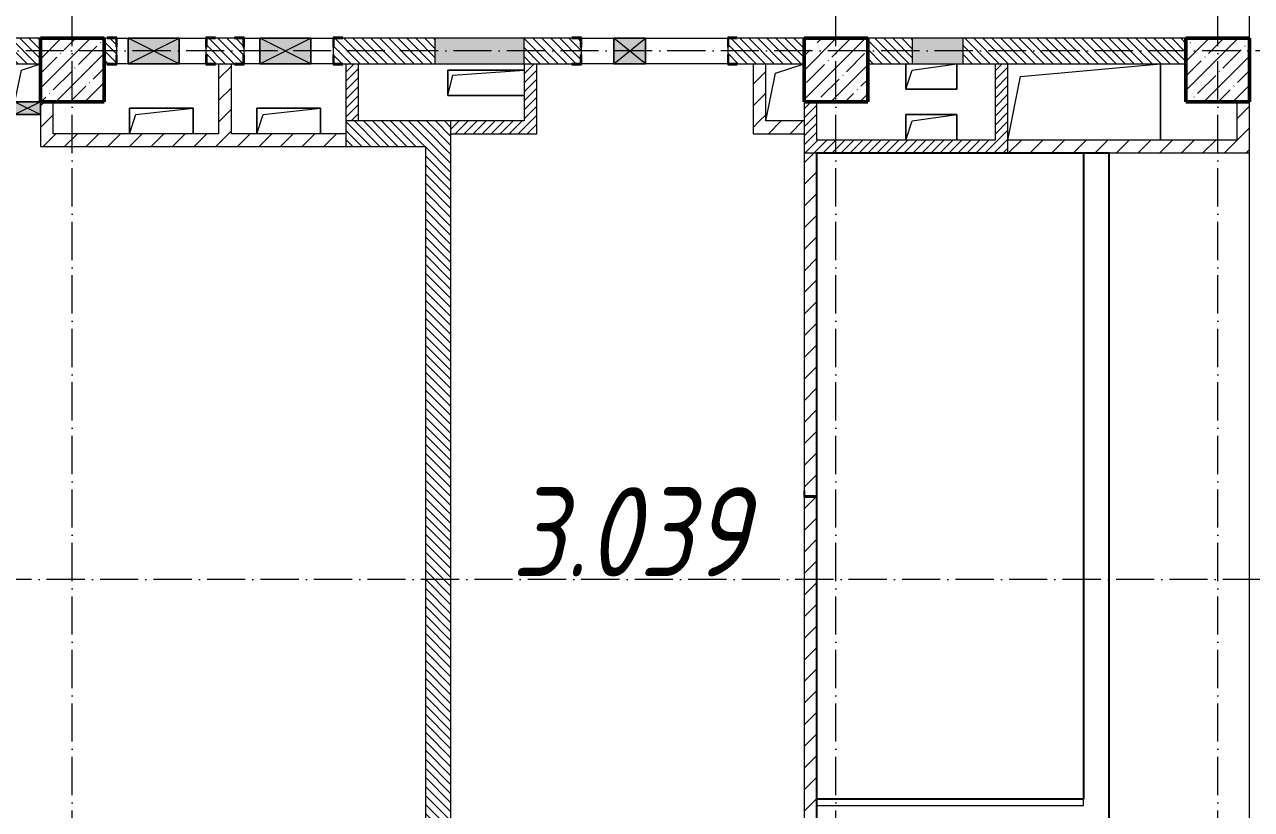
# Model space of a CAD drawing. Header units: millimetres. Extents: x -12989 to 629078, y -109036 to 555275.
# Drawn here: x 312446 to 322086, y -86838 to -80675 of the extents above; entities that cross this region are included whole.
import ezdxf

# ---------------------------------------------------------------- set-up
doc = ezdxf.new("R2010")
doc.units = ezdxf.units.MM
doc.linetypes.add('50_200_ШТРИХ_1Т_ш5_п1_п1_', pattern=[700, 500, -100, 0, -100])
for name, color, linetype, lineweight in [('4 -стяжа', 7, 'Continuous', 30), ('A-DETL-GENF-OTLN', 7, 'Continuous', 9), ('A-FLOR-____-OTLN', 7, 'Continuous', 9), ('A-GENM-____-MCUT', 7, 'Continuous', 25), ('A-GENM-____-OTLN', 7, 'Continuous', 9), ('A-GENM-____-OTLN-1', 7, 'Continuous', 25), ('A-GLAZ-____-OTLN', 7, 'Continuous', 9), ('A-WALL-____-MCUT-3', 7, 'Continuous', 9), ('A-WALL-____-PATT-1', 7, 'Continuous', 9), ('A-WALL-FNSH-MCUT-1', 7, 'Continuous', 9), ('I-WALL-____-OTLN', 7, 'Continuous', 9), ('S-COLS-____-MCUT', 7, 'Continuous', 50), ('S-COLS-____-OTLN', 7, 'Continuous', 9), ('S-GRID-____-OTLN-1', 7, '50_200_ШТРИХ_1Т_ш5_п1_п1_', 9), ('Марки помещений', 7, 'Continuous', 9)]:
    doc.layers.add(name, color=color, linetype=linetype, lineweight=lineweight)
doc.layers.get('4 -стяжа').off()
doc.styles.add('ISOCPEUR_I_2', font='isocpeui.ttf', dxfattribs={"width": 0.85, "height": 2.3})
pattern_1 = [(135, (283770.707, -86863.456), (-35.35534, -35.35534), [])]
pattern_2 = [(45, (283770.71, -86863.46), (-84.8528, 84.8528), [])]
pattern_3 = [(45, (283770.707, -86863.456), (-35.35534, 35.35534), [])]

# ---------------------------------------------------------------- blocks, each defined once
blk = doc.blocks.new('BSC_Колонна _Прямоугольная - 500х500-V73-АР1_План отверстий 3 этажа в осях 1-64_А-ГГ')
at = {"layer": 'S-COLS-____-OTLN'}
h = blk.add_hatch(dxfattribs=at)
h.set_pattern_fill('FP_110', color=256, style=0, pattern_type=2)
h.set_pattern_definition([(45, (-38050, -5831.04), (-114.04925, 114.04925), []), (45, (-37935.95, -5831.04), (-114.04925, 114.04925), [201.613, -40.323, 3.353, -36.97])])
h.paths.add_polyline_path([(-250, -250), (250, -250), (250, 250), (-250, 250)], flags=0)
at = {"layer": 'S-COLS-____-MCUT'}
for p, q in [((250, 250), (-250, 250)), ((-250, 250), (-250, -250)), ((250, -250), (250, 250)), ((-250, -250), (250, -250))]:
    blk.add_line(p, q, dxfattribs=at)
blk = doc.blocks.new('BSC_Колонна _Прямоугольная - 500х500-V75-АР1_План отверстий 3 этажа в осях 1-64_А-ГГ')
at = {"layer": 'S-COLS-____-OTLN'}
h = blk.add_hatch(dxfattribs=at)
h.set_pattern_fill('FP_112', color=256, style=0, pattern_type=2)
h.set_pattern_definition([(45, (-29050, -5831.04), (-114.04925, 114.04925), []), (45, (-28935.95, -5831.04), (-114.04925, 114.04925), [201.613, -40.323, 3.353, -36.97])])
h.paths.add_polyline_path([(-250, -250), (250, -250), (250, 250), (-250, 250)], flags=0)
at = {"layer": 'S-COLS-____-MCUT'}
for p, q in [((250, 250), (-250, 250)), ((-250, 250), (-250, -250)), ((250, -250), (250, 250)), ((-250, -250), (250, -250))]:
    blk.add_line(p, q, dxfattribs=at)
blk = doc.blocks.new('BSC_Колонна _Прямоугольная - 500х500-V114-АР1_План отверстий 3 этажа в осях 1-64_А-ГГ')
at = {"layer": 'S-COLS-____-OTLN'}
h = blk.add_hatch(dxfattribs=at)
h.set_pattern_fill('FP_137', color=256, style=0, pattern_type=2)
h.set_pattern_definition([(45, (-35050, -5831.04), (-114.04925, 114.04925), []), (45, (-34935.95, -5831.04), (-114.04925, 114.04925), [201.613, -40.323, 3.353, -36.97])])
h.paths.add_polyline_path([(-250, -250), (250, -250), (250, 250), (-250, 250)], flags=0)
at = {"layer": 'S-COLS-____-MCUT'}
for p, q in [((250, 250), (-250, 250)), ((-250, 250), (-250, -250)), ((250, -250), (250, 250)), ((-250, -250), (250, -250))]:
    blk.add_line(p, q, dxfattribs=at)
blk = doc.blocks.new('154_Фахверк_СКБ_Швеллер - Тип_100_3550-28487752-АР1_План отверстий 3 этажа в осях 1-64_А-ГГ')
at = {"layer": 'A-GENM-____-MCUT'}
for p, q in [((175, 50), (125, 50)), ((125, 50), (125, -50)), ((128, 47), (175, 47)), ((128, -47), (128, 47)), ((175, 47), (175, 50)), ((125, -50), (175, -50)), ((175, -47), (128, -47)), ((175, -50), (175, -47))]:
    blk.add_line(p, q, dxfattribs=at)
blk = doc.blocks.new('Фахверк_СКБ_Уголок - 200_3960_зеркало-28268689-АР1_План отверстий 3 этажа в осях 1-64_А-ГГ')
at = {"layer": 'A-GENM-____-MCUT'}
for p, q in [((200, 156), (125, 156)), ((125, 156), (125, 81)), ((131, 81), (131, 150)), ((131, 150), (200, 150)), ((200, 150), (200, 156)), ((125, 81), (131, 81)), ((131, 19), (125, 19)), ((125, 19), (125, -56)), ((131, -50), (131, 19)), ((125, -56), (200, -56)), ((200, -50), (131, -50)), ((200, -56), (200, -50))]:
    blk.add_line(p, q, dxfattribs=at)
blk = doc.blocks.new('Фахверк_СКБ_Уголок - 200_3960-28268576-АР1_План отверстий 3 этажа в осях 1-64_А-ГГ')
at = {"layer": 'A-GENM-____-MCUT'}
for p, q in [((200, 156), (125, 156)), ((125, 156), (125, 81)), ((131, 81), (131, 150)), ((131, 150), (200, 150)), ((200, 150), (200, 156)), ((125, 81), (131, 81)), ((131, 19), (125, 19)), ((125, 19), (125, -56)), ((131, -50), (131, 19)), ((125, -56), (200, -56)), ((200, -50), (131, -50)), ((200, -56), (200, -50))]:
    blk.add_line(p, q, dxfattribs=at)
blk = doc.blocks.new('154_Стойка_СКБ_Уголок - СМ-2180_200-28268025-АР1_План отверстий 3 этажа в осях 1-64_А-ГГ')
at = {"layer": 'A-GENM-____-MCUT'}
for p, q in [((125, 156), (125, 81)), ((200, 156), (125, 156)), ((131, 81), (131, 150)), ((131, 150), (200, 150)), ((200, 150), (200, 156)), ((125, 81), (131, 81)), ((131, 19), (125, 19)), ((125, 19), (125, -56)), ((131, -50), (131, 19)), ((125, -56), (200, -56)), ((200, -50), (131, -50)), ((200, -56), (200, -50))]:
    blk.add_line(p, q, dxfattribs=at)
blk = doc.blocks.new('AR_Отверстие Ниша - Лючок-36918011-АР1_План отверстий 3 этажа в осях 1-64_А-ГГ')
at = {"layer": 'A-GLAZ-____-OTLN'}
blk.add_hatch(color=256, dxfattribs=at).paths.add_polyline_path([(350, 100), (-350, 100), (-350, -100), (350, -100)], flags=0)
for p, q in [((350, 100), (-350, 100)), ((-350, 100), (-350, -100)), ((350, -100), (350, 100)), ((-350, -100), (350, -100))]:
    blk.add_line(p, q, dxfattribs=at)
blk = doc.blocks.new('AR_Отверстие Ниша - Лючок-32404336-АР1_План отверстий 3 этажа в осях 1-64_А-ГГ')
at = {"layer": 'A-GLAZ-____-OTLN'}
blk.add_hatch(color=256, dxfattribs=at).paths.add_polyline_path([(-200, 100), (-200, -100), (200, -100), (200, 100)], flags=0)
for p, q in [((200, 100), (-200, 100)), ((-200, 100), (-200, -100)), ((200, -100), (200, 100)), ((-200, -100), (200, -100))]:
    blk.add_line(p, q, dxfattribs=at)
blk = doc.blocks.new('AR_Отверстие прямоугольное _в плите_ - AR_Отверстие прямоугольное _в плите_-V167-АР1_План отверстий 3 этажа в осях 1-64_А-ГГ')
at = {"layer": 'A-GENM-____-OTLN'}
for p, q in [((250, 100), (-250, 100)), ((-250, 100), (-250, -100)), ((-200, 50), (250, 100)), ((250, -100), (250, 100)), ((-250, -100), (-200, 50))]:
    blk.add_line(p, q, dxfattribs=at)
blk = doc.blocks.new('AR_Отверстие прямоугольное _в плите_ - AR_Отверстие прямоугольное _в плите_-30459223-АР1_План отверстий 3 этажа в осях 1-64_А-ГГ')
at = {"layer": 'A-GENM-____-OTLN'}
for p, q in [((-200, 100), (-200, -100)), ((-150, 50), (200, 100)), ((200, -100), (200, 100)), ((-200, -100), (-150, 50)), ((-200, -100), (200, -100))]:
    blk.add_line(p, q, dxfattribs=at)
blk = doc.blocks.new('AR_Отверстие прямоугольное _в плите_ - AR_Отверстие прямоугольное _в плите_-V173-АР1_План отверстий 3 этажа в осях 1-64_А-ГГ')
at = {"layer": 'A-GENM-____-OTLN'}
for p, q in [((300, 100), (-300, 100)), ((-300, 100), (-300, -100)), ((-260, 60), (300, 100)), ((-300, -100), (-260, 60)), ((-300, -100), (300, -100))]:
    blk.add_line(p, q, dxfattribs=at)
blk = doc.blocks.new('AR_Отверстие прямоугольное _в плите_ - AR_Отверстие прямоугольное _в плите_-V190-АР1_План отверстий 3 этажа в осях 1-64_А-ГГ')
at = {"layer": 'A-GENM-____-OTLN'}
for p, q in [((-100, 150), (-100, -150)), ((-100, -150), (-50, 100)), ((-50, 100), (100, 150))]:
    blk.add_line(p, q, dxfattribs=at)
blk = doc.blocks.new('AR_Отверстие прямоугольное _в плите_ - AR_Отверстие прямоугольное _в плите_-V191-АР1_План отверстий 3 этажа в осях 1-64_А-ГГ')
at = {"layer": 'A-GENM-____-OTLN'}
for p, q in [((200, 100), (-200, 100)), ((-200, 100), (-200, -100)), ((-150, 50), (200, 100)), ((200, -100), (200, 100)), ((-200, -100), (-150, 50))]:
    blk.add_line(p, q, dxfattribs=at)
blk = doc.blocks.new('AR_Отверстие прямоугольное _в плите_ - AR_Отверстие прямоугольное _в плите_-V196-АР1_План отверстий 3 этажа в осях 1-64_А-ГГ')
at = {"layer": 'A-GENM-____-OTLN'}
for p, q in [((-75, 150), (150, 225)), ((-150, -225), (-75, 150))]:
    blk.add_line(p, q, dxfattribs=at)
blk = doc.blocks.new('AR_Отверстие прямоугольное _в плите_ - AR_Отверстие прямоугольное _в плите_-V205-АР1_План отверстий 3 этажа в осях 1-64_А-ГГ')
at = {"layer": 'A-GENM-____-OTLN'}
for p, q in [((-500, 200), (600, 300)), ((600, -300), (600, 300)), ((-600, -300), (-500, 200))]:
    blk.add_line(p, q, dxfattribs=at)
blk = doc.blocks.new('AR_Отверстие прямоугольное _в стене_ - AR_Отверстие прямоугольное _в стене__ЭОМ-36415860-АР1_План отверстий 3 этажа в осях 1-64_А-ГГ')
at = {"layer": 'A-GLAZ-____-OTLN'}
blk.add_hatch(color=256, dxfattribs=at).paths.add_polyline_path([(200, 100), (-200, 100), (-200, -100), (200, -100)], flags=0)
at = {"layer": 'A-DETL-GENF-OTLN'}
for p, q in [((-200, -100), (-200, 100)), ((-200, 100), (200, 100)), ((200, 100), (-200, -100)), ((-200, 100), (200, -100)), ((200, 100), (-200, 100)), ((-200, 100), (-200, -100)), ((200, 100), (200, -100)), ((200, -100), (200, 100)), ((200, -100), (-200, -100)), ((-200, -100), (200, -100))]:
    blk.add_line(p, q, dxfattribs=at)
blk = doc.blocks.new('AR_Отверстие прямоугольное _в стене_ - AR_Отверстие прямоугольное _в стене__ЭОМ-36419344-АР1_План отверстий 3 этажа в осях 1-64_А-ГГ')
at = {"layer": 'A-GLAZ-____-OTLN'}
blk.add_hatch(color=256, dxfattribs=at).paths.add_polyline_path([(200, 100), (-200, 100), (-200, -100), (200, -100), (200, 86.8)], flags=0)
at = {"layer": 'A-DETL-GENF-OTLN'}
for p, q in [((-200, -100), (-200, 100)), ((-200, 100), (200, 100)), ((200, 100), (-200, -100)), ((-200, 100), (200, -100)), ((200, 100), (-200, 100)), ((-200, 100), (-200, -100)), ((200, 100), (200, -100)), ((200, -100), (200, 100)), ((200, -100), (-200, -100)), ((-200, -100), (200, -100))]:
    blk.add_line(p, q, dxfattribs=at)
blk = doc.blocks.new('AR_Отверстие прямоугольное _в стене__БезПР - AR_Отверстие прямоугольное _в стене__БезПР-36427681-АР1_План отверстий 3 этажа в осях 1-64_А-ГГ')
at = {"layer": 'A-GLAZ-____-OTLN'}
blk.add_hatch(color=256, dxfattribs=at).paths.add_polyline_path([(125, 100), (-125, 100), (-125, -100), (125, -100)], flags=0)
at = {"layer": 'A-DETL-GENF-OTLN'}
for p, q in [((-125, -100), (-125, 100)), ((-125, 100), (125, 100)), ((125, 100), (-125, -100)), ((-125, 100), (125, -100)), ((125, 100), (-125, 100)), ((-125, 100), (-125, -100)), ((125, 100), (125, -100)), ((125, -100), (125, 100)), ((125, -100), (-125, -100)), ((-125, -100), (125, -100))]:
    blk.add_line(p, q, dxfattribs=at)
at = {"layer": 'A-GLAZ-____-OTLN'}
blk.add_line((125, 100), (-125, 100), dxfattribs=at)
blk = doc.blocks.new('AR_Отверстие прямоугольное _в стене__БезПР - AR_Отверстие прямоугольное _в стене__БезПР-36899683-АР1_План отверстий 3 этажа в осях 1-64_А-ГГ')
at = {"layer": 'A-GLAZ-____-OTLN'}
blk.add_hatch(color=256, dxfattribs=at).paths.add_polyline_path([(100, -50), (100, 50), (-100, 50), (-100, -50)], flags=0)
at = {"layer": 'A-DETL-GENF-OTLN'}
for p, q in [((-100, -50), (-100, 50)), ((-100, 50), (100, 50)), ((100, 50), (-100, -50)), ((-100, 50), (100, -50)), ((100, 50), (-100, 50)), ((-100, 50), (-100, -50)), ((100, 50), (100, -50)), ((100, -50), (100, 50)), ((100, -50), (-100, -50)), ((-100, -50), (100, -50))]:
    blk.add_line(p, q, dxfattribs=at)
blk = doc.blocks.new('3эт')
at = {"layer": 'S-GRID-____-OTLN-1', "color": 251, "ltscale": 0.6, "true_color": 0x636466}
for p, q in [((312820.7, -91346.1), (312820.7, -76712.9)), ((318820.7, -91346.1), (318820.7, -76712.9)), ((321820.7, -91346.1), (321820.7, -76712.9)), ((374089.5, -80882.4), (279101.9, -80882.4)), ((387697.2, -85032.4), (279101.9, -85032.4))]:
    blk.add_line(p, q, dxfattribs=at)

msp = doc.modelspace()

# ---------------------------------------------------------------- hatches: boundary and pattern name
at = {"layer": 'A-WALL-____-PATT-1'}
h = msp.add_hatch(dxfattribs=at)
h.set_pattern_fill('FP_6', color=256, style=0, pattern_type=2)
h.set_pattern_definition(pattern_1)
h.paths.add_polyline_path([(312570.7074, -80982.4142), (312570.7074, -80782.4142), (310070.7074, -80782.4142), (310070.7074, -80982.4142), (312036.4591, -80982.4142)], flags=0)
h = msp.add_hatch(dxfattribs=at)
h.set_pattern_fill('FP_6', color=256, style=0, pattern_type=2)
h.set_pattern_definition(pattern_1)
h.paths.add_polyline_path([(318045.7074, -80982.4142), (318570.7074, -80982.4142), (318570.7074, -80782.4142), (317976.7074, -80782.4142), (317976.7074, -80851.4142), (317970.7074, -80851.4142), (317970.7074, -80913.4142), (317976.7074, -80913.4142), (317976.7074, -80982.4142)], flags=0)
h.paths.add_polyline_path([(316745.7074, -80982.4142), (316814.7074, -80982.4142), (316814.7074, -80913.4142), (316820.7074, -80913.4142), (316820.7074, -80851.4142), (316814.7074, -80851.4142), (316814.7074, -80782.4142), (316370.7074, -80782.4142), (316370.7074, -80982.4142)], flags=0)
h.paths.add_polyline_path([(315670.7074, -80982.4142), (315670.7074, -80782.4142), (314876.7074, -80782.4142), (314876.7074, -80851.4142), (314870.7074, -80851.4142), (314870.7074, -80913.4142), (314876.7074, -80913.4142), (314876.7074, -80982.4142), (315571.3877, -80982.4142)], flags=0)
h.paths.add_polyline_path([(313945.7074, -80982.4142), (314164.7074, -80982.4142), (314164.7074, -80913.4142), (314170.7074, -80913.4142), (314170.7074, -80851.4142), (314164.7074, -80851.4142), (314164.7074, -80782.4142), (313876.7074, -80782.4142), (313876.7074, -80851.4142), (313870.7074, -80851.4142), (313870.7074, -80913.4142), (313876.7074, -80913.4142), (313876.7074, -80982.4142)], flags=0)
h.paths.add_polyline_path([(313070.7074, -80982.4142), (313164.7074, -80982.4142), (313164.7074, -80913.4142), (313170.7074, -80913.4142), (313170.7074, -80851.4142), (313164.7074, -80851.4142), (313164.7074, -80782.4142), (313070.7074, -80782.4142), (313070.7074, -80888.4142)], flags=0)
h = msp.add_hatch(dxfattribs=at)
h.set_pattern_fill('FP_6', color=256, style=0, pattern_type=2)
h.set_pattern_definition(pattern_1)
h.paths.add_polyline_path([(321570.7074, -80982.4142), (321570.7074, -80782.4142), (319820.7074, -80782.4142), (319820.7074, -80982.4142), (320873.7806, -80982.4142)], flags=0)
h.paths.add_polyline_path([(319106.3163, -80982.4142), (319420.7074, -80982.4142), (319420.7074, -80782.4142), (319070.7074, -80782.4142), (319070.7074, -80982.4142)], flags=0)
h = msp.add_hatch(dxfattribs=at)
h.set_pattern_fill('FP_4', color=256, style=0, pattern_type=2)
h.set_pattern_definition(pattern_2)
h.paths.add_polyline_path([(314070.7074, -81532.4142), (314070.7074, -80982.4142), (313970.7074, -80982.4142), (313970.7074, -81532.4142)], flags=0)
h = msp.add_hatch(dxfattribs=at)
h.set_pattern_fill('FP_5', color=256, style=0, pattern_type=2)
h.set_pattern_definition(pattern_3)
h.paths.add_polyline_path([(315070.7074, -81432.4142), (315070.7074, -80982.4142), (314970.7074, -80982.4142), (314970.7074, -81432.4142)], flags=0)
h = msp.add_hatch(dxfattribs=at)
h.set_pattern_fill('FP_5', color=256, style=0, pattern_type=2)
h.set_pattern_definition(pattern_3)
h.paths.add_polyline_path([(316470.7074, -81532.4142), (316470.7074, -80982.4142), (316370.7074, -80982.4142), (316370.7074, -81532.4142)], flags=0)
h = msp.add_hatch(dxfattribs=at)
h.set_pattern_fill('FP_4', color=256, style=0, pattern_type=2)
h.set_pattern_definition(pattern_2)
h.paths.add_polyline_path([(318270.7074, -81432.4142), (318270.7074, -80982.4142), (318170.7074, -80982.4142), (318170.7074, -81432.4142)], flags=0)
h = msp.add_hatch(dxfattribs=at)
h.set_pattern_fill('FP_5', color=256, style=0, pattern_type=2)
h.set_pattern_definition(pattern_3)
h.paths.add_polyline_path([(320170.7074, -81582.4142), (320170.7074, -80982.4142), (320070.7074, -80982.4142), (320070.7074, -81582.4142)], flags=0)
h = msp.add_hatch(dxfattribs=at)
h.set_pattern_fill('FP_4', color=256, style=0, pattern_type=2)
h.set_pattern_definition(pattern_2)
h.paths.add_polyline_path([(312670.7074, -81532.4142), (312670.7074, -81282.4142), (312570.7074, -81282.4142), (312570.7074, -81532.4142)], flags=0)
h = msp.add_hatch(dxfattribs=at)
h.set_pattern_fill('FP_5', color=256, style=0, pattern_type=2)
h.set_pattern_definition(pattern_3)
h.paths.add_polyline_path([(318670.7074, -81682.4142), (318670.7074, -81282.4142), (318570.7074, -81282.4142), (318570.7074, -81682.4142)], flags=0)
h = msp.add_hatch(dxfattribs=at)
h.set_pattern_fill('FP_4', color=256, style=0, pattern_type=2)
h.set_pattern_definition(pattern_2)
h.paths.add_polyline_path([(322070.7074, -81682.4142), (322070.7074, -81282.4142), (321970.7074, -81282.4142), (321970.7074, -81682.4142)], flags=0)
h = msp.add_hatch(dxfattribs=at)
h.set_pattern_fill('FP_6', color=256, style=0, pattern_type=2)
h.set_pattern_definition(pattern_1)
h.paths.add_polyline_path([(315595.7074, -81632.4142), (315595.7074, -81432.4142), (314970.7074, -81432.4142), (314970.7074, -81632.4142), (315571.3877, -81632.4142)], flags=0)
h = msp.add_hatch(dxfattribs=at)
h.set_pattern_fill('FP_6', color=256, style=0, pattern_type=2)
h.set_pattern_definition(pattern_1)
h.paths.add_polyline_path([(315795.7074, -88532.4142), (315795.7074, -81432.4142), (315595.7074, -81432.4142), (315595.7074, -88526.4142), (315645.7074, -88526.4142), (315645.7074, -88532.4142)], flags=0)
h = msp.add_hatch(dxfattribs=at)
h.set_pattern_fill('FP_5', color=256, style=0, pattern_type=2)
h.set_pattern_definition(pattern_3)
h.paths.add_polyline_path([(316370.7074, -81532.4142), (316370.7074, -81432.4142), (315795.7074, -81432.4142), (315795.7074, -81532.4142)], flags=0)
h = msp.add_hatch(dxfattribs=at)
h.set_pattern_fill('FP_4', color=256, style=0, pattern_type=2)
h.set_pattern_definition(pattern_2)
h.paths.add_polyline_path([(318570.7074, -81532.4142), (318570.7074, -81432.4142), (318170.7074, -81432.4142), (318170.7074, -81532.4142)], flags=0)
h = msp.add_hatch(dxfattribs=at)
h.set_pattern_fill('FP_4', color=256, style=0, pattern_type=2)
h.set_pattern_definition(pattern_2)
h.paths.add_polyline_path([(313803.9234, -81632.4142), (314970.7074, -81632.4142), (314970.7074, -81532.4142), (312570.7074, -81532.4142), (312570.7074, -81632.4142)], flags=0)
h = msp.add_hatch(dxfattribs=at)
h.set_pattern_fill('FP_5', color=256, style=0, pattern_type=2)
h.set_pattern_definition(pattern_3)
h.paths.add_polyline_path([(320170.7074, -81682.4142), (320170.7074, -81582.4142), (318670.7074, -81582.4142), (318670.7074, -81682.4142), (319106.3163, -81682.4142)], flags=0)
h = msp.add_hatch(dxfattribs=at)
h.set_pattern_fill('FP_4', color=256, style=0, pattern_type=2)
h.set_pattern_definition(pattern_2)
h.paths.add_polyline_path([(321970.7074, -81682.4142), (321970.7074, -81582.4142), (320170.7074, -81582.4142), (320170.7074, -81682.4142), (320873.7806, -81682.4142)], flags=0)
h = msp.add_hatch(dxfattribs=at)
h.set_pattern_fill('FP_4', color=256, style=0, pattern_type=2)
h.set_pattern_definition(pattern_2)
h.paths.add_polyline_path([(318573.7074, -88282.4142), (318667.7074, -88282.4142), (318667.7074, -88235.4142), (318573.7074, -88235.4142)], flags=0)
h.paths.add_polyline_path([(318663.1074, -87077.9142), (318663.1074, -87036.4142), (318670.7074, -87036.4142), (318670.7074, -84382.4142), (318570.7074, -84382.4142), (318571.5593, -87036.4142), (318578.3074, -87036.4142), (318578.3074, -87077.9142)], flags=0)
h.paths.add_polyline_path([(318667.7074, -84379.4142), (318667.7074, -84332.4142), (318670.7074, -84332.4142), (318670.7074, -81682.4142), (318570.7074, -81682.4142), (318570.7074, -84332.4142), (318573.7074, -84332.4142), (318573.7074, -84379.4142), (318620.763, -84379.4142)], flags=0)

# ---------------------------------------------------------------- linework, layer by layer
for points in [[(320965.7074, -87007.4141), (318670.7074, -87007.4141), (318670.7074, -81682.4142), (320965.7074, -81682.4142)], [(320765.7074, -86756.7257), (318670.7074, -86756.7257), (318670.7074, -81682.4142), (320765.7074, -81682.4142)]]:
    msp.add_lwpolyline(points, close=True)
at = {"layer": 'A-FLOR-____-OTLN'}
for p, q in [((322070.7074, -80782.4142), (322070.7074, -77882.4142)), ((315770.7074, -81032.4142), (316370.7074, -81032.4142)), ((315770.7074, -81232.4142), (315770.7074, -81032.4142)), ((319370.7074, -81182.4142), (319370.7074, -80982.4142)), ((319770.7074, -80982.4142), (319770.7074, -81182.4142)), ((321370.7074, -80982.4142), (321370.7074, -81582.4142)), ((316370.7074, -81232.4142), (315770.7074, -81232.4142)), ((319770.7074, -81182.4142), (319370.7074, -81182.4142)), ((313270.7074, -81332.4142), (313770.7074, -81332.4142)), ((313270.7074, -81532.4142), (313270.7074, -81332.4142)), ((313770.7074, -81332.4142), (313770.7074, -81532.4142)), ((314270.7074, -81332.4142), (314770.7074, -81332.4142)), ((314270.7074, -81532.4142), (314270.7074, -81332.4142)), ((314770.7074, -81332.4142), (314770.7074, -81532.4142)), ((319370.7074, -81382.4142), (319770.7074, -81382.4142)), ((319370.7074, -81582.4142), (319370.7074, -81382.4142)), ((319770.7074, -81382.4142), (319770.7074, -81582.4142)), ((322070.7074, -88282.4142), (322070.7074, -81682.4142))]:
    msp.add_line(p, q, dxfattribs=at)
at = {"layer": 'A-WALL-____-MCUT-3'}
for p, q in [((312570.7074, -80782.4142), (310070.7074, -80782.4142)), ((313095.7074, -80782.4142), (313070.7074, -80782.4142)), ((314095.7074, -80782.4142), (313945.7074, -80782.4142)), ((315670.7074, -80782.4142), (314945.7074, -80782.4142)), ((316745.7074, -80782.4142), (316370.7074, -80782.4142)), ((318570.7074, -80782.4142), (318045.7074, -80782.4142)), ((319420.7074, -80782.4142), (319070.7074, -80782.4142)), ((321570.7074, -80782.4142), (319820.7074, -80782.4142)), ((313170.7074, -80913.4142), (313170.7074, -80851.4142)), ((313870.7074, -80851.4142), (313870.7074, -80913.4142)), ((314170.7074, -80913.4142), (314170.7074, -80851.4142)), ((314870.7074, -80851.4142), (314870.7074, -80913.4142)), ((316820.7074, -80913.4142), (316820.7074, -80851.4142)), ((317970.7074, -80851.4142), (317970.7074, -80913.4142)), ((310070.7074, -80982.4142), (312570.7074, -80982.4142)), ((313070.7074, -80982.4142), (313095.7074, -80982.4142)), ((313945.7074, -80982.4142), (314095.7074, -80982.4142)), ((314945.7074, -80982.4142), (315670.7074, -80982.4142)), ((316370.7074, -80982.4142), (316745.7074, -80982.4142)), ((318045.7074, -80982.4142), (318570.7074, -80982.4142)), ((319070.7074, -80982.4142), (319420.7074, -80982.4142)), ((319820.7074, -80982.4142), (321570.7074, -80982.4142)), ((315795.7074, -81432.4142), (314970.7074, -81432.4142)), ((314970.7074, -81432.4142), (314970.7074, -81632.4142)), ((315795.7074, -88532.4142), (315795.7074, -81432.4142)), ((314970.7074, -81632.4142), (315595.7074, -81632.4142)), ((315595.7074, -81632.4142), (315595.7074, -88526.4142))]:
    msp.add_line(p, q, dxfattribs=at)
at = {"layer": 'A-WALL-FNSH-MCUT-1'}
for p, q in [((313970.7074, -80982.4142), (313970.7074, -81532.4142)), ((314070.7074, -81532.4142), (314070.7074, -80982.4142)), ((314970.7074, -80982.4142), (314970.7074, -81432.4142)), ((315070.7074, -81432.4142), (315070.7074, -80982.4142)), ((316370.7074, -80982.4142), (316370.7074, -81432.4142)), ((316470.7074, -81532.4142), (316470.7074, -80982.4142)), ((318170.7074, -80982.4142), (318170.7074, -81532.4142)), ((318270.7074, -81432.4142), (318270.7074, -80982.4142)), ((320070.7074, -80982.4142), (320070.7074, -81582.4142)), ((320170.7074, -81682.4142), (320170.7074, -80982.4142)), ((312670.7074, -81532.4142), (312670.7074, -81282.4142)), ((318570.7074, -81282.4142), (318570.7074, -84332.4142)), ((318670.7074, -81582.4142), (318670.7074, -81282.4142)), ((321970.7074, -81282.4142), (321970.7074, -81582.4142)), ((322070.7074, -81682.4142), (322070.7074, -81282.4142)), ((312570.7074, -81382.4142), (312570.7074, -81632.4142)), ((316370.7074, -81432.4142), (315795.7074, -81432.4142)), ((318570.7074, -81432.4142), (318270.7074, -81432.4142)), ((313970.7074, -81532.4142), (312670.7074, -81532.4142)), ((314970.7074, -81532.4142), (314070.7074, -81532.4142)), ((315795.7074, -81532.4142), (316470.7074, -81532.4142)), ((318170.7074, -81532.4142), (318570.7074, -81532.4142)), ((312570.7074, -81632.4142), (314970.7074, -81632.4142)), ((320070.7074, -81582.4142), (318670.7074, -81582.4142)), ((321970.7074, -81582.4142), (320170.7074, -81582.4142)), ((318570.7074, -81682.4142), (322070.7074, -81682.4142)), ((318670.7074, -84332.4142), (318670.7074, -81682.4142)), ((318570.7074, -84382.4142), (318570.7074, -87036.4142)), ((318670.7074, -87036.4142), (318670.7074, -84382.4142))]:
    msp.add_line(p, q, dxfattribs=at)
at = {"layer": 'I-WALL-____-OTLN'}
for p, q in [((313170.7074, -80782.4142), (313260.7074, -80782.4142)), ((313660.7074, -80782.4142), (313870.7074, -80782.4142)), ((314170.7074, -80782.4142), (314295.7074, -80782.4142)), ((314695.7074, -80782.4142), (314870.7074, -80782.4142)), ((316820.7074, -80782.4142), (317075.7074, -80782.4142)), ((317325.7074, -80782.4142), (317970.7074, -80782.4142)), ((313260.7074, -80982.4142), (313170.7074, -80982.4142)), ((313870.7074, -80982.4142), (313660.7074, -80982.4142)), ((314295.7074, -80982.4142), (314170.7074, -80982.4142)), ((314870.7074, -80982.4142), (314695.7074, -80982.4142)), ((317075.7074, -80982.4142), (316820.7074, -80982.4142)), ((317970.7074, -80982.4142), (317325.7074, -80982.4142)), ((320765.7074, -86807.4141), (320765.7074, -81682.4142)), ((320965.7074, -81682.4142), (320965.7074, -87007.4141)), ((318670.7074, -86807.4141), (320765.7074, -86807.4141))]:
    msp.add_line(p, q, dxfattribs=at)

# ---------------------------------------------------------------- block references
at = {"layer": '4 -стяжа'}
msp.add_blockref('3эт', (0, 0), dxfattribs=at)
at = {"layer": 'A-GENM-____-OTLN'}
for name, p in [('AR_Отверстие прямоугольное _в плите_ - AR_Отверстие прямоугольное _в плите_-V190-АР1_План отверстий 3 этажа в осях 1-64_А-ГГ', (312470.7074, -81132.4142)), ('AR_Отверстие прямоугольное _в плите_ - AR_Отверстие прямоугольное _в плите_-V173-АР1_План отверстий 3 этажа в осях 1-64_А-ГГ', (316070.7074, -81132.4142)), ('AR_Отверстие прямоугольное _в плите_ - AR_Отверстие прямоугольное _в плите_-V196-АР1_План отверстий 3 этажа в осях 1-64_А-ГГ', (318420.7074, -81207.4142)), ('AR_Отверстие прямоугольное _в плите_ - AR_Отверстие прямоугольное _в плите_-30459223-АР1_План отверстий 3 этажа в осях 1-64_А-ГГ', (319570.7074, -81082.4142)), ('AR_Отверстие прямоугольное _в плите_ - AR_Отверстие прямоугольное _в плите_-V205-АР1_План отверстий 3 этажа в осях 1-64_А-ГГ', (320770.7074, -81282.4142)), ('AR_Отверстие прямоугольное _в плите_ - AR_Отверстие прямоугольное _в плите_-V167-АР1_План отверстий 3 этажа в осях 1-64_А-ГГ', (313520.7074, -81432.4142)), ('AR_Отверстие прямоугольное _в плите_ - AR_Отверстие прямоугольное _в плите_-V167-АР1_План отверстий 3 этажа в осях 1-64_А-ГГ', (314520.7074, -81432.4142)), ('AR_Отверстие прямоугольное _в плите_ - AR_Отверстие прямоугольное _в плите_-V191-АР1_План отверстий 3 этажа в осях 1-64_А-ГГ', (319570.7074, -81482.4142))]:
    msp.add_blockref(name, p, dxfattribs=at)
at = {"layer": 'A-GENM-____-OTLN-1'}
for name, p, rotation in [('Фахверк_СКБ_Уголок - 200_3960_зеркало-28268689-АР1_План отверстий 3 этажа в осях 1-64_А-ГГ', (313295.7074, -80832.4142), 180), ('Фахверк_СКБ_Уголок - 200_3960_зеркало-28268689-АР1_План отверстий 3 этажа в осях 1-64_А-ГГ', (314295.7074, -80832.4142), 180), ('154_Стойка_СКБ_Уголок - СМ-2180_200-28268025-АР1_План отверстий 3 этажа в осях 1-64_А-ГГ', (316945.7074, -80832.4142), 180), ('154_Фахверк_СКБ_Швеллер - Тип_100_3550-28487752-АР1_План отверстий 3 этажа в осях 1-64_А-ГГ', (318620.7074, -84507.4142), 89.99999999999991)]:
    msp.add_blockref(name, p, dxfattribs=dict(at, rotation=rotation))
for name, p in [('Фахверк_СКБ_Уголок - 200_3960-28268576-АР1_План отверстий 3 этажа в осях 1-64_А-ГГ', (313745.7074, -80932.4142)), ('154_Стойка_СКБ_Уголок - СМ-2180_200-28268025-АР1_План отверстий 3 этажа в осях 1-64_А-ГГ', (314745.7074, -80932.4142)), ('154_Стойка_СКБ_Уголок - СМ-2180_200-28268025-АР1_План отверстий 3 этажа в осях 1-64_А-ГГ', (317845.7074, -80932.4142))]:
    msp.add_blockref(name, p, dxfattribs=at)
at = {"layer": 'A-GLAZ-____-OTLN', "rotation": 180}
for name, p in [('AR_Отверстие прямоугольное _в стене_ - AR_Отверстие прямоугольное _в стене__ЭОМ-36415860-АР1_План отверстий 3 этажа в осях 1-64_А-ГГ', (313460.7074, -80882.4142)), ('AR_Отверстие прямоугольное _в стене_ - AR_Отверстие прямоугольное _в стене__ЭОМ-36419344-АР1_План отверстий 3 этажа в осях 1-64_А-ГГ', (314495.7074, -80882.4142)), ('AR_Отверстие Ниша - Лючок-36918011-АР1_План отверстий 3 этажа в осях 1-64_А-ГГ', (316020.7074, -80882.4142)), ('AR_Отверстие прямоугольное _в стене__БезПР - AR_Отверстие прямоугольное _в стене__БезПР-36427681-АР1_План отверстий 3 этажа в осях 1-64_А-ГГ', (317200.7074, -80882.4142)), ('AR_Отверстие Ниша - Лючок-32404336-АР1_План отверстий 3 этажа в осях 1-64_А-ГГ', (319620.7074, -80882.4142))]:
    msp.add_blockref(name, p, dxfattribs=at)
at = {"layer": 'A-GLAZ-____-OTLN'}
msp.add_blockref('AR_Отверстие прямоугольное _в стене__БезПР - AR_Отверстие прямоугольное _в стене__БезПР-36899683-АР1_План отверстий 3 этажа в осях 1-64_А-ГГ', (312470.7074, -81332.4142), dxfattribs=at)
at = {"layer": 'S-COLS-____-OTLN'}
for name, p in [('BSC_Колонна _Прямоугольная - 500х500-V75-АР1_План отверстий 3 этажа в осях 1-64_А-ГГ', (312820.7074, -81032.4142)), ('BSC_Колонна _Прямоугольная - 500х500-V114-АР1_План отверстий 3 этажа в осях 1-64_А-ГГ', (318820.7074, -81032.4142)), ('BSC_Колонна _Прямоугольная - 500х500-V73-АР1_План отверстий 3 этажа в осях 1-64_А-ГГ', (321820.7074, -81032.4142))]:
    msp.add_blockref(name, p, dxfattribs=at)

# ---------------------------------------------------------------- texts
at = {"layer": 'Марки помещений', "insert": (316272.0785, -84307.7668), "char_height": 700, "width": 785.65375, "attachment_point": 1, "style": 'ISOCPEUR_I_2'}
msp.add_mtext('3.039', dxfattribs=at)

doc.saveas('drawing.dxf')
